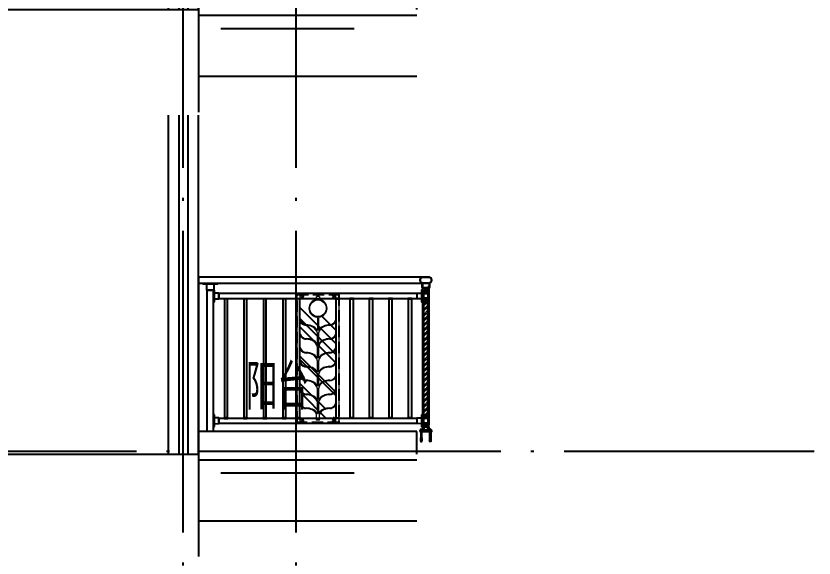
# Model space of a CAD drawing. Extents: x -12446 to 284554, y -295110 to 165007.
# Drawn here: x 258671 to 263970, y -240017 to -236419 of the extents above; entities that cross this region are included whole.
import ezdxf

# ---------------------------------------------------------------- set-up
doc = ezdxf.new("R2010")
doc.units = 0
doc.header["$LTSCALE"] = 1000
for name, pattern in [('AX-14-E$0$CENTER', [2, 1.25, -0.25, 0.25, -0.25]), ('AX-14-E$0$DASH', [0.35, 0.25, -0.1]), ('AX-14-E$0$DOTE', [2.4200000000000004, 2, -0.2, 0.02, -0.2]), ('AX-14-E$0$HIDDEN', [0.375, 0.25, -0.125])]:
    doc.linetypes.add(name, pattern=pattern)
doc.layers.get('0').update_dxf_attribs({"linetype": 'CONTINUOUS'})
doc.layers.get('Defpoints').update_dxf_attribs({"linetype": 'CONTINUOUS'})
for name, color, linetype in [('A-Anno-Note', 241, 'CONTINUOUS'), ('AX-14-E$0$A-Detl-Thin', 131, 'CONTINUOUS'), ('AX-14-E$0$A-elev-HRAL', 61, 'CONTINUOUS'), ('AX-14-E$0$A-elev-XFINE', 8, 'CONTINUOUS'), ('AX-14-E$0$A-TEXT', 7, 'CONTINUOUS'), ('AX-14-E$0$Ax-T-D00$0$Ax-T-D$0$Ax-T-GC$0$Ax-D17-01~02-D01~05$0$A-Detl-Thin', 131, 'CONTINUOUS'), ('AX-14-E$0$HATCH', 8, 'CONTINUOUS'), ('AX-14-E$0$PUB_HATCH', 8, 'CONTINUOUS'), ('AX-14-E$0$埋件', 252, 'CONTINUOUS'), ('AX-14-E$0$栏杆型材', 82, 'CONTINUOUS'), ('AX-14-E$0$阳台栏杆扶手', 82, 'CONTINUOUS')]:
    doc.layers.add(name, color=color, linetype=linetype)
doc.layers.add('AX-14-E$0$A-Grid', color=222, linetype='AX-14-E$0$DOTE', plot=False)
doc.layers.add('AX-14-E$0$花形线', color=241, linetype='CONTINUOUS', lineweight=15)
doc.styles.add('AX-14-E$0$SZUL_HZ', font='xcsg.shx', dxfattribs={"width": 0.8, "bigfont": 'HZTXT.shx'})

# ---------------------------------------------------------------- blocks, each defined once
blk = doc.blocks.new('AX-14-E$0$M8X80膨胀螺丝')
at = {"layer": 'AX-14-E$0$埋件'}
for p, q in [((-2.857142857232247, 8.571428571565775), (2.857142857203144, 8.571428571565775)), ((-2.857142857232247, -5.5), (-2.857142857232247, 0)), ((-2.285714285841095, 3.200000000120781), (-2.285714285841095, 5.94285714301077)), ((2.172830453739152, 3.200000000120781), (2.172830453739152, 5.94285714301077)), ((2.857142857203144, -5.5), (2.857142857203144, 0))]:
    blk.add_line(p, q, dxfattribs=at)
for points in [[(5.714285714158905, 0), (-5.714285714158905, 0), (-5.714285714158905, 1.142857142949651), (5.714285714158905, 1.142857142949651)], [(1.714285714449943, -67.99999999983993), (1.714285714449943, -47.99999999960346), (2.857142857203144, -47.99999999960346), (2.857142857203144, -67.99999999983993), (4.383489247746184, -67.99999999983993), (3.999999999985448, -62.24766128156625), (3.999999999985448, -5.5), (-4.000000000014552, -5.5), (-4.000000000014552, -62.24766128168631), (-4.383489248357364, -67.99999999983993), (-2.857142857232247, -67.99999999983993), (-2.857142857232247, -47.99999999960346), (-1.714285714479047, -47.99999999960346), (-1.714285714479047, -67.99999999983993)]]:
    blk.add_lwpolyline(points, close=True, dxfattribs=at)
blk.add_lwpolyline([(2.629973311079084, 2.74285714301368, 0.1521794471439968), (4.114285714036669, 2.74285714301368, 0.4142135623727619), (4.5714285713766, 3.200000000120781), (4.5714285713766, 5.94285714301077, 0.414213562372762), (4.114285714036669, 6.400000000114233, 0.1521794471439969), (2.629973311079084, 6.400000000114233, 0.414213562372762), (2.172830453739152, 5.94285714301077, 0.414213562372762), (1.715687596399221, 6.400000000114233, 0.1069719621594143), (-1.828571428501164, 6.400000000114233, 0.414213562372762), (-2.285714285841095, 5.94285714301077, 0.4142135623727621), (-2.74285714259895, 6.400000000114233, 0.1636948593301557), (-4.114285714036669, 6.400000000114233, 0.4142135623737611), (-4.571428571405704, 5.94285714301077), (-4.571428571405704, 3.200000000120781, 0.414213562373761), (-4.114285714036669, 2.74285714301368, 0.1636948593301559), (-2.74285714259895, 2.74285714301368, 0.4142135623727621), (-2.285714285841095, 3.200000000120781, 0.414213562372762), (-1.828571428501164, 2.74285714301368, 0.1069719621594145), (1.715687596399221, 2.74285714301368, 0.414213562372762), (2.172830453739152, 3.200000000120781, 0.414213562372762)], format="xyb", close=True, dxfattribs=at)
for points in [[(4.5714285713766, 1.142857142949651), (4.5714285713766, 2.285714285815629), (-4.571428571405704, 2.285714285815629), (-4.571428571405704, 1.142857142949651)], [(-2.857142857232247, 6.857142857352301), (-2.857142857232247, 8.571428571565775), (-2.285714285841095, 9.142857143044239), (2.285714285841095, 9.142857143044239), (2.857142857203144, 8.571428571565775), (2.857142857203144, 6.857142857352301)], [(-2.857142857232247, -67.99999999983993), (-3.4285714286234, -70.85714285695576), (3.428571428594296, -70.85714285695576), (2.857142857203144, -67.99999999983993)]]:
    blk.add_lwpolyline(points, dxfattribs=at)
for points in [[(3.612956346551073, 6.50112722488484, -0.1330770647408789), (3.199999999938882, 6.857142857352301), (-3.199999999938882, 6.857142857352301, -0.1309083453466948), (-3.604957615796593, 6.505002392859751)], [(3.612956346551073, 2.641729918312194, 0.1330770647408789), (3.199999999938882, 2.285714285815629), (-3.199999999938882, 2.285714285815629, 0.1309083453466948), (-3.604957615796593, 2.637854750333645)]]:
    blk.add_lwpolyline(points, format="xyb", dxfattribs=at)
at = {"layer": 'Defpoints', "color": 1}
blk.add_line((-1.455191522836685e-11, -75.85714285695576), (-1.455191522836685e-11, 14.14285714304424), dxfattribs=at)
blk = doc.blocks.new('AX-14-E$0$80X80X5钢片')
at = {"layer": 'AX-14-E$0$埋件'}
h = blk.add_hatch(dxfattribs=at)
h.set_pattern_fill('ANSI32', color=256)
h.set_pattern_definition([(45, (-121396.7864140407, -21230.20844931505), (-3.367596045400933, 3.367596045400933), []), (45, (-121394.5413490407, -21230.20844931505), (-3.367596045400933, 3.367596045400933), [])])
h.paths.add_polyline_path([(-40, 0), (40, 0), (40, 5), (-40, 5)])
blk.add_lwpolyline([(-40, 0), (40, 0), (40, 5), (-40, 5)], close=True, dxfattribs=at)
blk = doc.blocks.new('AX-14-E$0$32固定座平面')
at = {"layer": 'AX-14-E$0$A-elev-HRAL'}
for p, q in [((-19.29415180069918, 21.83679196082812), (-19.29415180069918, -21.81489863530442)), ((19.29415180136857, 21.83679196082812), (-19.29415180069918, 21.83679196082812)), ((19.29415180136857, 19.29415180119395), (-19.29415180080105, 19.29415180119395)), ((-3.489898258310859, 28.11860882608744), (-3.489898258310859, 32.5059094941389)), ((3.48989825884928, 28.11860882608744), (3.48989825884928, 32.5059094941389)), ((19.29415180136857, 21.83679196082812), (19.29415180136857, -21.81489863530442)), ((19.29415180136857, -19.27225847567024), (-19.29415180080105, -19.27225847567024)), ((19.29415180136857, -21.81489863530442), (-19.29415180069918, -21.81489863530442)), ((-3.489898258310859, -28.09671550056373), (-3.489898258310859, -32.4840161686152)), ((3.48989825884928, -28.09671550056373), (3.48989825884928, -32.4840161686152))]:
    blk.add_line(p, q, dxfattribs=at)
blk.add_lwpolyline([(-16.25, -16.25), (16.25, -16.25), (16.25, 16.25), (-16.25, 16.25)], close=True, dxfattribs=at)
for centre in [(2.764863893389702e-10, 30.31225916022959), (2.764863893389702e-10, -30.29036583470588)]:
    blk.add_circle(centre, 8.475467199401947, dxfattribs=at)
for centre, radius, start, end in [((2.764863893389702e-10, 21.78687169133627), 19.29421638099336, 0.1482425644607834, 179.8517574355392), ((2.764863893389702e-10, 32.5059094941389), 3.489898258575459, 0, 180), ((2.764863893389702e-10, 28.11860882608744), 3.489898258575459, 180, 0), ((2.764863893389702e-10, -21.76497836581257), 19.29421638099336, 180.1482425511206, 359.8517574488794), ((2.764863893389702e-10, -28.09671550056373), 3.489898258575459, 0, 180), ((2.764863893389702e-10, -32.4840161686152), 3.489898258575459, 180, 0)]:
    blk.add_arc(centre, radius, start, end, dxfattribs=at)
blk = doc.blocks.new('AX-14-E$0$40固定侧立面图')
at = {"layer": 'AX-14-E$0$A-elev-HRAL', "linetype": 'Continuous'}
for p, q in [((-24.71853521725279, -5.820766091346741e-11), (24.71853521726734, 5.820766091346741e-11)), ((-24.40028019393503, -30.39000519200636), (-24.71853521725279, 5.820766091346741e-11)), ((24.71853521726734, 5.820766091346741e-11), (24.40028019320744, -30.39000519200636)), ((-23.34551305502828, -31.43378426796698), (23.34551305454806, -31.43378426796698)), ((23.34551305454806, -30.3881642602355), (23.34551305454806, -31.43378426796698))]:
    blk.add_line(p, q, dxfattribs=at)
at = {"layer": 'AX-14-E$0$A-elev-HRAL', "linetype": 'AX-14-E$0$HIDDEN'}
for p, q in [((-24.70527941083128, -1.265789970289916), (24.70527941084583, -1.265789970289916)), ((21.46568824985297, -3.375439921292127), (-21.46568825058057, -3.375439921292127)), ((-21.46568825058057, -3.375439921292127), (-21.46568825058057, -31.43378426796698)), ((-7.985025064481306, -1.054824975377414), (-7.985025064481306, -1.265789970420883)), ((-7.985025064481306, -1.054824975377414), (-0.7519394782138988, -1.054824975377414)), ((-7.851079012150876, -1.054824975377414), (-7.851079012150876, -1.265789970420883)), ((-7.717132991514518, -1.054824975377414), (-7.717132991514518, -1.265789970420883)), ((-7.58318697111099, -1.054824975377414), (-7.58318697111099, -1.265789970420883)), ((-7.449240950474632, -1.054824975377414), (-7.449240950474632, -1.265789970420883)), ((-7.315294866959448, -1.054824975377414), (-7.315294866959448, -1.265789970420883)), ((-7.181348846308538, -1.054824975377414), (-7.181348846308538, -1.265789970420883)), ((-6.645564763734001, -1.054824975377414), (-6.645564763734001, -1.265789970420883)), ((-6.243726576067274, -1.054824975377414), (-6.243726576067274, -1.265789970420883)), ((-6.109780555183534, -1.054824975377414), (-6.109780555183534, -1.265789970420883)), ((-5.975834534532623, -1.054824975377414), (-5.975834534532623, -1.265789970420883)), ((-5.707942493492737, -1.054824975377414), (-5.707942493492737, -1.265789970420883)), ((-5.573996472856379, -1.054824975377414), (-5.573996472856379, -1.265789970420883)), ((-5.306104431321728, -1.054824975377414), (-5.306104431321728, -1.265789970420883)), ((-5.172158410670818, -1.054824975377414), (-5.172158410670818, -1.265789970420883)), ((-5.038212390281842, -1.054824975377414), (-5.038212390281842, -1.265789970420883)), ((-4.904266369630932, -1.054824975377414), (-4.904266369630932, -1.265789970420883)), ((-4.770320348994574, -1.054824975377414), (-4.770320348994574, -1.265789970420883)), ((-4.502428307707305, -1.054824975377414), (-4.502428307707305, -1.265789970420883)), ((-4.368482286823564, -1.054824975377414), (-4.368482286823564, -1.265789970420883)), ((-4.234536266172654, -1.054824975377414), (-4.234536266172654, -1.265789970420883)), ((-3.698751932111918, -1.054824975377414), (-3.698751932111918, -1.265789970420883)), ((-3.430859891072032, -1.054824975377414), (-3.430859891072032, -1.265789970420883)), ((-3.162967849784764, -1.054824975377414), (-3.162967849784764, -1.265789970420883)), ((-3.029021829148405, -1.054824975377414), (-3.029021829148405, -1.265789970420883)), ((-2.761129787613754, -1.054824975377414), (-2.761129787613754, -1.265789970420883)), ((-2.627183766977396, -1.054824975377414), (-2.627183766977396, -1.265789970420883)), ((-2.493237746573868, -1.054824975377414), (-2.493237746573868, -1.265789970420883)), ((-2.35929172593751, -1.054824975377414), (-2.35929172593751, -1.265789970420883)), ((-2.2253457052866, -1.054824975377414), (-2.2253457052866, -1.265789970420883)), ((-1.957453663751949, -1.054824975377414), (-1.957453663751949, -1.265789970420883)), ((-1.82350764311559, -1.054824975377414), (-1.82350764311559, -1.265789970420883)), ((-1.689561622712063, -1.054824975377414), (-1.689561622712063, -1.265789970420883)), ((-1.555615602075704, -1.054824975377414), (-1.555615602075704, -1.265789970420883)), ((-1.421669581424794, -1.054824975377414), (-1.421669581424794, -1.265789970420883)), ((-1.287723560788436, -1.054824975377414), (-1.287723560788436, -1.265789970420883)), ((-0.7519394782138988, -1.054824975377414), (-0.7519394782138988, -1.265789970420883)), ((0.453575210791314, -1.054824975377414), (0.453575210791314, -1.265789970420883)), ((0.453575210791314, -1.054824975377414), (7.686660325271077, -1.054824975377414)), ((0.5875207282078918, -1.054824975377414), (0.5875207282078918, -1.265789970420883)), ((1.25725133465312, -1.054824975377414), (1.25725133465312, -1.265789970420883)), ((1.525143375693006, -1.054824975377414), (1.525143375693006, -1.265789970420883)), ((1.659088893604348, -1.054824975377414), (1.659088893604348, -1.265789970420883)), ((1.793035416980274, -1.054824975377414), (1.793035416980274, -1.265789970420883)), ((1.926980934644234, -1.054824975377414), (1.926980934644234, -1.265789970420883)), ((2.060927458514925, -1.054824975377414), (2.060927458514925, -1.265789970420883)), ((2.328819499554811, -1.054824975377414), (2.328819499554811, -1.265789970420883)), ((3.132495623649447, -1.054824975377414), (3.132495623649447, -1.265789970420883)), ((3.400387664689333, -1.054824975377414), (3.400387664689333, -1.265789970420883)), ((3.534333182353294, -1.054824975377414), (3.534333182353294, -1.265789970420883)), ((4.070117264927831, -1.054824975377414), (4.070117264927831, -1.265789970420883)), ((4.204063788551139, -1.054824975377414), (4.204063788551139, -1.265789970420883)), ((4.605901347502368, -1.054824975377414), (4.605901347502368, -1.265789970420883)), ((4.739847871373058, -1.054824975377414), (4.739847871373058, -1.265789970420883)), ((5.275631953700213, -1.054824975377414), (5.275631953700213, -1.265789970420883)), ((5.677469512651442, -1.054824975377414), (5.677469512651442, -1.265789970420883)), ((5.81141603650758, -1.054824975377414), (5.81141603650758, -1.265789970420883)), ((5.945361554171541, -1.054824975377414), (5.945361554171541, -1.265789970420883)), ((6.079308077547466, -1.054824975377414), (6.079308077547466, -1.265789970420883)), ((6.213253595211427, -1.054824975377414), (6.213253595211427, -1.265789970420883)), ((6.347200118834735, -1.054824975377414), (6.347200118834735, -1.265789970420883)), ((6.481145636498695, -1.054824975377414), (6.481145636498695, -1.265789970420883)), ((6.749037678033346, -1.054824975377414), (6.749037678033346, -1.265789970420883)), ((6.882984201409272, -1.054824975377414), (6.882984201409272, -1.265789970420883)), ((7.016929939127294, -1.054824975377414), (7.016929939127294, -1.265789970420883)), ((7.686660325271077, -1.054824975377414), (7.686660325271077, -1.265789970420883)), ((21.46568824985297, -3.375439921292127), (21.46568824985297, -31.43378426796698))]:
    blk.add_line(p, q, dxfattribs=at)
at = {"layer": 'AX-14-E$0$A-elev-HRAL', "linetype": 'AX-14-E$0$CENTER'}
for p, q in [((-23.34551306435606, -30.3881642602355), (-23.65049299316888, -1.265789970289916)), ((-23.34551306435606, -30.3881642602355), (23.34551305355853, -30.3881642602355)), ((-23.34551305502828, -30.3881642602355), (-23.34551305502828, -31.43378426796698)), ((23.65049299391103, -1.265789970420883), (23.34551305355853, -30.3881642602355))]:
    blk.add_line(p, q, dxfattribs=at)
at = {"layer": 'AX-14-E$0$A-elev-HRAL', "linetype": 'Continuous'}
for centre, start, end in [((-23.34551305502828, -30.37895929253136), 180.6000000025381, 270), ((23.34551305454806, -30.37895929253136), 270, 359.3999999974618)]:
    blk.add_arc(centre, 1.054824975435622, start, end, dxfattribs=at)
at = {"layer": 'AX-14-E$0$A-elev-HRAL', "linetype": 'AX-14-E$0$CENTER'}
for points, knots in [([(-24.40028019393503, -30.39000519200636), (-24.40027783204278, -30.39045630699547), (-24.39765494174208, -30.39037734888552), (-24.39467006175255, -30.39108200937335), (-24.38784677976219, -30.39123329710856), (-24.3746893707139, -30.39186323725153), (-24.35151727321499, -30.39227064445731), (-24.31685390326311, -30.39276853471529), (-24.27269624642213, -30.39308191982855), (-24.21966339091887, -30.39329174823069), (-24.15819007997925, -30.39335912650859), (-24.06119486695388, -30.39326719075325), (-23.92398203315679, -30.39278174052015), (-23.74392379529309, -30.39171696863195), (-23.54859674526961, -30.39017647072615), (-23.4140422790224, -30.38888186804252), (-23.3455130609218, -30.3881642602355)], [0, 0, 0, 0, 0.001283021840446487, 0.004929721277676093, 0.0109591583281387, 0.01935803485269137, 0.04319468055546975, 0.07627092992345394, 0.1182396832488781, 0.1686748280252132, 0.2271402235904815, 0.2930612711216097, 0.4445416595348021, 0.6173823858841516, 0.8051699564555627, 1.000082790884202, 1.000082790884202, 1.000082790884202, 1.000082790884202]), ([(23.34551305454806, -30.38816426010453), (23.41404226896702, -30.38888189529825), (23.54859674381441, -30.39017649210291), (23.74392380291829, -30.39171695573896), (23.92398199043237, -30.39278174052015), (24.06119476308231, -30.39326719222299), (24.15819003112847, -30.39335912381648), (24.21966356727353, -30.39329175215971), (24.27269675800926, -30.39308191517193), (24.3168540403276, -30.39276857831283), (24.35151718137786, -30.39227057789685), (24.37468697494478, -30.39186337478168), (24.38784537251922, -30.39123310089053), (24.39466588001233, -30.39108233527804), (24.39765635835647, -30.39037655363791), (24.40027546328201, -30.39045684202574), (24.40028019320744, -30.39000519200636)], [0, 0, 0, 0, 0.1949128246801707, 0.3827004279893848, 0.555541159660017, 0.7070213591763206, 0.7729424348084982, 0.8314081160702711, 0.8818436652237817, 0.9238124512467825, 0.9568878517161709, 0.980722944082029, 0.9891213007345617, 0.9951507076628757, 0.9987981021275546, 1.000082698421748, 1.000082698421748, 1.000082698421748, 1.000082698421748])]:
    blk.add_open_spline(points, degree=3, knots=knots, dxfattribs=at)
blk = doc.blocks.new('AX-14-E$0$32固定座立面')
at = {"layer": 'AX-14-E$0$栏杆型材', "color": 6, "linetype": 'Continuous'}
blk.add_line((-7.000000000029103, -22.48393362967181), (-7.000000000029103, 22.48393362967181), dxfattribs=at)
blk.add_lwpolyline([(-7.000000000029103, -22.48393363013747, 0.4116598905253932), (-9.973820392653579, -19.48404786120226), (-36.00872653194528, -19.25684467663814, -0.411659890479309), (-36.99999999529972, -18.25688275466382), (-36.99999999529972, 18.25688275466382, -0.411659890479309), (-36.00872653194528, 19.25684467663814), (-9.973820392653579, 19.48404786120226, 0.4116598904800121), (-7.000000000029103, 22.48393362967181), (-7.000000000014551, 39.03737757549971, -0.4116598903650479), (-5.017453071239287, 41.03730142168934), (0, 41.08108807232929), (0, -41.08108807232929), (-5.017453071239287, -41.03730142167478, -0.41165989040972), (-7.000000000014551, -39.03737757517956)], format="xyb", close=True, dxfattribs=at)
blk = doc.blocks.new('AX-14-E$0$40固定座立图')
at = {"layer": 'AX-14-E$0$A-elev-HRAL', "color": 6, "linetype": 'Continuous'}
blk.add_line((-26.48393362914794, -7), (26.48393362914794, -6.999999999985447), dxfattribs=at)
blk.add_lwpolyline([(48.03730141787673, -5.017453072752687), (48.08108807106328, 0), (-48.08108807106328, 0), (-48.03730141787673, -5.017453072723583, 0.4116598905572963), (-46.03737757392809, -6.999999999985447), (-26.48393362913339, -7, -0.4116598905270585), (-23.48404786067839, -9.97382039311924), (-23.16957599873422, -46.00872653110127, 0.4116598905130126), (-22.16961407421331, -46.99999999710416), (22.16961407421331, -46.99999999710416, 0.4116598905256279), (23.16957599871967, -46.00872653104306), (23.48404786066385, -9.973820392930064, -0.4116598905116063), (26.48393362913339, -6.999999999985447), (46.03737757392809, -7.000000000014551, 0.4116598905572963)], format="xyb", close=True, dxfattribs=at)
blk = doc.blocks.new('AX-14-E$0$螺帽01')
at = {"layer": 'AX-14-E$0$A-elev-XFINE', "linetype": 'Continuous'}
blk.add_lwpolyline([(-12.5, -3), (12.5, -3, 0.4142135623274548), (13, -2.500000000058208), (13, -0.5, 0.4142135624073697), (12.5, 0), (-12.5, 0, 0.4142135623954785), (-13, -0.5000000000582077), (-13, -2.500000000058208, 0.4142135623389978)], format="xyb", close=True, dxfattribs=at)
blk = doc.blocks.new('AX-14-E$0$麦穗铁花七')
at = {"layer": 'AX-14-E$0$花形线'}
for p, q in [((0, 0), (18.99999999837019, 0)), ((0, -856), (0, 0)), ((18.99999999837019, 0), (18.99999999837019, -170.711155415338)), ((257.9999999984866, 0), (276.9999999994179, 0)), ((257.9999999984866, -170.7111341095442), (257.9999999984866, 0)), ((276.9999999994179, 0), (276.9999999994179, -856)), ((147.9999999989523, -18), (128.9999999979045, -18)), ((128.9999999979045, -36), (128.9999999979045, -18)), ((147.9999999989523, -18), (147.9999999989523, -36)), ((18.99999999837019, -201.1872820074786), (18.99999999837019, -262.711171469884)), ((135.9999999983702, -159.8090010967571), (135.9999999983702, -239.4770345227444)), ((140.9999999983702, -159.8090049135499), (140.9999999983702, -239.4770383395371)), ((257.9999999984866, -262.7111501253676), (257.9999999984866, -201.1871012544143)), ((18.99999999837019, -293.1872854810208), (18.99999999837019, -354.7111647126731)), ((135.9999999984866, -331.4770447865594), (135.9999999983702, -265.8547116986592)), ((140.9999999983702, -265.8547229217947), (140.9999999983702, -331.4770411909558)), ((257.9999999984866, -354.711130782729), (257.9999999984866, -293.1870986134745)), ((135.9999999984866, -423.4770315401256), (135.9999999984866, -357.8547183014452)), ((140.9999999983702, -357.8547259452753), (140.9999999983702, -423.4770334486384)), ((18.99999999837019, -373.907845482463), (18.99999999837019, -446.7111638879869)), ((257.9999999984866, -446.7111310036853), (257.9999999984866, -373.9078454829287)), ((18.99999999837019, -465.9078454826958), (18.99999999837019, -538.711162801832)), ((135.9999999984866, -515.4770334486384), (135.9999999984866, -449.8547259455081)), ((140.9999999983702, -449.8547335893381), (140.9999999983702, -515.4770320816897)), ((257.9999999984866, -538.7111310788896), (257.9999999984866, -465.9078435169067)), ((18.99999999837019, -557.907845482463), (18.99999999837019, -630.711160156643)), ((135.9999999984866, -607.477033449104), (135.9999999984866, -541.8547183012124)), ((140.9999999983702, -541.8547335893381), (140.9999999983702, -607.4770353569183)), ((257.9999999984866, -630.7111320963595), (257.9999999984866, -557.9078474491835)), ((135.9999999984866, -699.4770315401256), (135.9999999984866, -633.8547259452753)), ((140.9999999983702, -633.8547259452753), (140.9999999983702, -699.4770353569183)), ((18.99999999837019, -649.9078474489506), (18.99999999837019, -722.7111475807615)), ((257.9999999984866, -722.7111363504082), (257.9999999984866, -649.9078454829287)), ((135.9999999984866, -791.4770306563005), (135.9999999984866, -725.8547451915219)), ((135.9999999984866, -791.4770326707512), (135.9999999984866, -725.8547451915219)), ((140.9999999983702, -725.854741233401), (140.9999999983702, -791.4770364877768)), ((19.00000032118987, -753.1872924522031), (18.99999999837019, -856)), ((257.9999999984866, -856.0000000002328), (257.9999999777647, -753.1872924517374)), ((129.0000000004657, -837), (128.9999995982507, -801.9999945529271)), ((147.9999999989523, -837), (129.0000000004657, -837)), ((147.9999999989523, -837), (147.9999983628513, -802.0000003913883)), ((18.99999999837019, -856), (0, -856)), ((276.9999999994179, -856), (257.9999999984866, -856))]:
    blk.add_line(p, q, dxfattribs=at)
blk.add_circle((138.499999997206, -95.24314306257293), 54.99999999978, dxfattribs=at)
for centre, radius, start, end in [((138.499999997206, -95.24314306257293), 59.99999999976, 99.11017015245682, 263.3741904625733), ((138.499999997206, -95.24314306257293), 59.99999999976009, 276.6258060255059, 80.88982984754318), ((130.9999995819526, -159.809001283953), 5.00000041654, 1.814268998284636e-06, 83.37418591651168), ((146.0000044916524, -159.8090049135499), 5.00000449324, 96.62589790626696, 180), ((28.99992061895318, -170.711155415338), 9.99992062057148, 179.9999551502032, 202.5284883252805), ((25.49999844981357, -201.1872820074786), 6.499998451425752, 48.98171101870844, 180.0000087778603), ((64.99784497800283, -155.7794758775854), 48.97177728634066, 202.52832141155, 264.7737600098847), ((64.99784497800283, -155.7794758775854), 53.68263728631816, 228.9817191078223, 264.9128929945838), ((55.93757898756303, -326.4905961589538), 117.3187729925896, 67.96278900687564, 87.89940200339474), ((55.94803452724591, -326.4064713339903), 121.9451817465887, 67.87781100030634, 87.84333800098148), ((221.0519663286395, -326.4064713339903), 121.9451817465887, 92.15666199901852, 112.1221889996937), ((221.062421868206, -326.4905961589538), 117.3187729925896, 92.10059800328618, 112.0372110004021), ((212.0021558778826, -155.7794758775854), 48.97177728632563, 275.2262399968336, 337.4716623274784), ((212.0021558778826, -155.7794758775854), 53.68263728632237, 275.0871070054162, 311.0182802819995), ((251.5000015494879, -201.1872820074786), 6.499998451425752, 359.9999912221397, 131.0182889898809), ((247.9999247504165, -170.7111266891588), 10.00007524804463, 337.4717882479646, 359.9999574847405), ((28.99992061895318, -262.7111537519377), 9.99992062057148, 179.9999551502032, 202.5284883252805), ((74.66155586054083, -274.6333636271884), 62.26028161721909, 11.9892397155874, 66.0286990006087), ((74.66155586054083, -274.6333636271884), 66.97114161719942, 30.64552738469729, 66.02869900788912), ((133.9999996210681, -239.4770338968956), 2.000000377318267, 210.6455399846023, 359.9999917557482), ((116.00015786523, -265.8547116986592), 19.99984213317512, 359.9999763211216, 11.98931049959208), ((142.9999995556427, -239.4770383395371), 1.999999557308492, 179.9999903150052, 329.3544905043871), ((160.9999104849994, -265.8547229217947), 19.99991048663023, 168.0107305257201, 180.0000134335947), ((202.3384449953446, -274.6333636271884), 62.26028161718629, 113.9713010066717, 168.0107706737014), ((202.3384449953446, -274.6333636271884), 66.97114161718169, 113.9713010066717, 149.3544757168593), ((247.9999247504165, -262.7111250257585), 10.00007524804463, 337.4717882479646, 359.9999574847405), ((25.49999844981357, -293.1872803440783), 6.499998451425752, 48.98171101870844, 180.0000087778603), ((64.99784497800283, -247.779474214185), 48.97177728634066, 202.52832141155, 264.7737600098847), ((64.99784497800283, -247.779474214185), 53.68263728631816, 228.9817191078223, 264.9128929945838), ((55.93757898767944, -418.4905944955535), 117.3187729925896, 67.96278900687564, 87.89940200339474), ((55.94803452724591, -418.40646967059), 121.9451817465887, 67.87781100030634, 87.84333800098148), ((74.66155586054083, -366.633361963788), 62.26028161721909, 11.9892397155874, 66.0286990006087), ((74.66155586054083, -366.633361963788), 66.97114161719942, 30.64552738469729, 66.02869900788912), ((202.3384449953446, -366.633361963788), 62.26028161718629, 113.9713010066717, 168.0107706737014), ((202.3384449953446, -366.633361963788), 66.97114161718169, 113.9713010066717, 149.3544757168593), ((221.0519663286395, -418.40646967059), 121.9451817465887, 92.15666199901852, 112.1221889996937), ((221.0624218683224, -418.4905944955535), 117.3187729925896, 92.10059800328618, 112.0372110004021), ((212.0021558778826, -247.779474214185), 48.97177728632563, 275.2262399968336, 337.4716623274784), ((212.0021558778826, -247.779474214185), 53.68263728632237, 275.0871070054162, 311.0182802819995), ((251.5000015496043, -293.1872803440783), 6.499998451425752, 359.9999912221397, 131.0182889898809), ((28.99992061895318, -354.7111537519377), 9.99992062057148, 179.9999551502032, 202.5284883252805), ((64.99784497800283, -339.779474214185), 48.97177728634066, 202.52832141155, 264.7737600098847), ((133.9999996210681, -331.4770322334953), 2.000000377318267, 210.6455399846023, 359.9999917557482), ((116.00015786523, -357.8547100352589), 19.99984213317512, 359.9999763211216, 11.98931049959208), ((142.9999995557591, -331.4770366761368), 1.999999557308492, 179.9999903150052, 329.3544905043871), ((160.9999104849994, -357.8547212583944), 19.99991048663023, 168.0107305257201, 180.0000134335947), ((212.0021558778826, -339.779474214185), 48.97177728632563, 275.2262399968336, 337.4716623274784), ((247.9999247504165, -354.7111250257585), 10.00007524804463, 337.4717882479646, 359.9999574847405), ((20.99999995273538, -373.9078454498667), 1.999999954337312, 37.80011585551426, 180.0000009338149), ((64.99784497800283, -339.779474214185), 53.68263728631146, 217.8001173893317, 264.9128929945838), ((55.93757898767944, -510.4905944955535), 117.3187729925896, 67.96278900687564, 87.89940200339474), ((55.94803452724591, -510.40646967059), 121.9451817465887, 67.87781100030634, 87.84333800098148), ((74.66155586054083, -458.633361963788), 62.2602816172185, 11.98922958450277, 66.02869900788912), ((74.66155586054083, -458.633361963788), 66.97114161719377, 30.64552808971666, 66.0286990006087), ((133.9999992811354, -423.4770309927408), 2.000000717247605, 210.6455520372097, 359.9999843252495), ((143.0000005568145, -423.4770330225583), 2.000000558398869, 180.0000121929549, 329.3544549905359), ((202.3384449953446, -458.633361963788), 62.26028161718337, 113.9713010066717, 168.0107808078137), ((202.3384449953446, -458.633361963788), 66.97114161718247, 113.9713010066717, 149.3544736496994), ((221.0519663286395, -510.40646967059), 121.9451817465887, 92.15666199901852, 112.1221889996937), ((221.0624218683224, -510.4905944955535), 117.3187729925896, 92.10059800328618, 112.0372110004021), ((212.0021558778826, -339.779474214185), 53.68263728631881, 275.0871070054162, 322.1998820658076), ((256.0000005458714, -373.9078450917732), 1.999999452546983, 359.9999887942209, 142.1999005235995), ((28.99992061895318, -446.7111537519377), 9.99992062057148, 179.9999551502032, 202.5284883252805), ((20.99999995273538, -465.9078454498667), 1.999999954382771, 37.80011585551426, 180.0000009338149), ((64.99784497800283, -431.779474214185), 48.97177728634066, 202.52832141155, 264.7737600098847), ((64.99784497800283, -431.779474214185), 53.68263728631879, 217.8001173893317, 264.9128929945838), ((116.0000126780942, -449.8547252812423), 19.99998732036015, 359.9999980923495, 11.9892352526368), ((161.0000556670129, -449.8547365039121), 20.00005566859294, 168.0108057648156, 179.9999916490265), ((212.0021558778826, -431.779474214185), 48.97177728632563, 275.2262399968336, 337.4716623274784), ((212.0021558778826, -431.779474214185), 53.68263728631785, 275.0871070054162, 322.1998836556749), ((256.0000014370307, -465.9078424889594), 1.999998561419298, 359.9999705448092, 142.1999321915944), ((247.9999247504165, -446.7111250257585), 10.00007524804463, 337.4717882479646, 359.9999574847405), ((55.93757898767944, -602.4905944955535), 117.3187729925896, 67.96278900687564, 87.89940200339474), ((55.94803452724591, -602.40646967059), 121.9451817465887, 67.87781100030634, 87.84333800098148), ((74.66155586054083, -550.633361963788), 62.26028161721916, 11.9892397155874, 66.0286990006087), ((74.66155586054083, -550.633361963788), 66.97114161718834, 30.64552672786852, 66.0286990006087), ((133.9999999423744, -515.4770334060304), 2.000000056026527, 210.6455285991977, 359.9999987860406), ((143.000000814558, -515.4770320816897), 2.000000816175488, 180.0000178358651, 329.3544458443715), ((202.3384449953446, -550.633361963788), 62.26028161718175, 113.9713010066717, 168.0107808078137), ((202.3384449953446, -550.633361963788), 66.97114161718883, 113.9713010066717, 149.3544731255674), ((202.3384449953446, -550.633361963788), 66.97114161718528, 113.9713010066717, 149.3544723301044), ((221.0519663286395, -602.40646967059), 121.9451817465887, 92.15666199901852, 112.1221889996937), ((221.0624218683224, -602.4905944955535), 117.3187729925896, 92.10059800328618, 112.0372110004021), ((28.99992061895318, -538.7111537519377), 9.99992062057148, 179.9999551502032, 202.5284883252805), ((20.99999995273538, -557.9078454498667), 1.999999954343679, 37.80011585551426, 180.0000009338149), ((64.99784497800283, -523.779474214185), 48.97177728634066, 202.52832141155, 264.7737600098847), ((64.99784497800283, -523.779474214185), 53.6826372863135, 217.7394217313141, 264.9128929945838), ((55.93757898767944, -694.4905944955535), 117.3187729925896, 67.96278900687564, 87.89940200339474), ((55.94803452724591, -694.40646967059), 121.9451817465887, 67.87781100030634, 87.84333800098148), ((74.66155586054083, -642.633361963788), 66.97114161718936, 30.64552672786852, 66.0286990006087), ((116.0001578651136, -541.8547100352589), 19.99984213332742, 359.9999763211216, 11.98931049959208), ((161.0000556738814, -541.8547365046106), 20.00005567548281, 168.0108057648156, 179.9999916490265), ((202.3384449953446, -642.633361963788), 66.97114161717674, 113.9713010066717, 149.3544750126236), ((221.0519663286395, -694.40646967059), 121.9451817465887, 92.15666199901852, 112.1221889996937), ((221.0624218683224, -694.4905944955535), 117.3187729925896, 92.10059800328618, 112.0372110004021), ((212.0021558778826, -523.779474214185), 48.97177728632563, 275.2262399968336, 337.4716623274784), ((212.0021558778826, -523.779474214185), 53.68263728631717, 275.0871070054162, 322.1998804661045), ((255.9999996545957, -557.9078476950526), 2.000000343841308, 7.043632581575615e-06, 142.1998688660991), ((247.9999247504165, -538.7111250257585), 10.00007524804463, 337.4717882479646, 359.9999574847405), ((28.99992061895318, -630.7111537519377), 9.99992062057148, 179.9999551502032, 202.5284883252805), ((64.99784497800283, -615.779474214185), 48.97177728634066, 202.52832141155, 264.7737600098847), ((64.99784497800283, -615.779474214185), 48.97177728633999, 202.52832141155, 264.7737600098847), ((74.66155586054083, -642.633361963788), 62.26028161721518, 11.98922958450277, 66.02869900788912), ((133.9999999423744, -607.4770334060304), 2.000000056028064, 210.6455285991977, 359.9999987860406), ((116.0000126805389, -633.8547252810095), 19.99998731784082, 359.9999980923495, 11.9892352526368), ((142.9999998958083, -607.4770354351494), 1.999999897337604, 179.9999977588442, 329.3544784270468), ((160.9999104847666, -633.8547212583944), 19.99991048630236, 168.0107305257201, 180.0000134335947), ((202.3384449953446, -642.633361963788), 62.26028161718352, 113.9713010066717, 168.0107706737014), ((212.0021558778826, -615.779474214185), 48.97177728632563, 275.2262399968336, 339.9297405111478), ((212.0021558778826, -615.779474214185), 48.97177728632563, 275.2262399968336, 337.4716623274784), ((247.9999247504165, -630.7111250257585), 10.00007524804463, 337.4717882479646, 359.9999574847405), ((21.0000008441275, -649.907848053379), 2.000000845725598, 37.8001475235092, 179.9999826844032), ((64.99784497800283, -615.779474214185), 53.6826372863171, 217.8001200227063, 264.9128930012645), ((64.99784497800283, -615.779474214185), 53.6826372863156, 220.661554955366, 264.9128929945838), ((55.93757898767944, -786.4905944955535), 117.3187729925896, 67.96278900687564, 87.89940200339474), ((55.94803452724591, -786.40646967059), 121.9451817465887, 67.87781100030634, 87.84333800098148), ((74.66155586054083, -734.633361963788), 62.2602816172191, 11.98920405565542, 66.0286990006087), ((74.66155586054083, -734.633361963788), 66.97114161718707, 33.5140883673936, 66.02869900788912), ((74.66155586054083, -734.633361963788), 66.97114161719884, 30.64552878465425, 66.02869900788912), ((202.3384449953446, -734.633361963788), 62.26028161718613, 113.9713010066717, 168.0107909358706), ((202.3384449953446, -734.633361963788), 66.97114161717755, 113.9713010066717, 149.3544751038509), ((202.3384449953446, -734.633361963788), 66.97114161718214, 113.9713010066717, 146.4859096627437), ((221.0519663286395, -786.40646967059), 121.9451817465887, 92.15666199901852, 112.1221889996937), ((221.0624218683224, -786.4905944955535), 117.3187729925896, 92.10059800328618, 112.0372110004021), ((212.0021558778826, -615.779474214185), 53.68263728632092, 275.0871070054162, 322.1998827292423), ((212.0021558778826, -615.779474214185), 53.68263728631741, 275.0871070054162, 319.3384430893524), ((256.0000005458714, -649.9078450917732), 1.999999452543224, 359.9999887942209, 142.1999005235995), ((28.99997187592089, -722.7111446738709), 9.999971877552907, 179.999984111806, 202.52839555206), ((64.99784497800283, -707.7794753448106), 48.97177728634332, 202.5283364180262, 264.7737600031664), ((133.9999992812518, -699.4770309929736), 2.000000717230917, 210.6455520487924, 359.9999843252495), ((115.9996471068589, -725.8547636691947), 20.00035289156211, 5.293396606758375e-05, 11.98904582984367), ((142.9999998958083, -699.4770354351494), 1.999999897376712, 179.9999977588442, 329.3544784270468), ((161.0002008653246, -725.8547517508268), 20.00020086689259, 168.0108810035033, 179.9999698777985), ((212.0021558778826, -707.7794753448106), 48.97177728632563, 275.2262399968336, 337.4716588511947), ((247.9999502144055, -722.711131228134), 10.00004978409319, 337.471742154263, 359.9999718788305), ((25.49999844981357, -753.1872914559208), 6.499998451425752, 48.98171101870844, 180.0000087778603), ((64.99784497800283, -707.7794753448106), 53.68263728630832, 228.9817253492229, 264.9128930012645), ((55.93757898767944, -878.490595626412), 117.3187729925896, 67.96278900687564, 87.89940200339474), ((55.94803452724591, -878.4064708014484), 121.9451817465887, 67.87781100030634, 87.84333800098148), ((74.66155586054083, -826.6333630944137), 62.26028161722146, 35.65450653499575, 66.02869899332832), ((74.66155586054083, -826.6333630944137), 66.97114161719243, 30.64552808971666, 66.0286990006087), ((109.0000233292812, -801.9999908928294), 19.99997667117735, 359.9999895145924, 35.65455139086912), ((133.9999992811354, -791.4770321235992), 2.000000717276533, 210.6455520487924, 359.9999843252495), ((133.9999992811354, -791.4770321235992), 2.000000717276533, 210.6455520487924, 359.9999843252495), ((142.9999998956919, -791.4770365660079), 1.999999897328129, 179.9999977588442, 329.3544784270468), ((202.3384449953446, -826.6333630944137), 66.97114161717832, 113.9713010066717, 149.3544750126236), ((168.0000024933834, -802.0000003913883), 20.00000249452797, 144.3454889800267, 179.9999988794221), ((202.3384449953446, -826.6333630944137), 62.26028161719142, 113.9713010066717, 144.3454841976421), ((221.0519663286395, -878.4064708014484), 121.9451817465887, 92.15666199901852, 112.1221889996937), ((221.0624218683224, -878.490595626412), 117.3187729925896, 92.10059800328618, 112.0372110004021), ((212.0021558778826, -707.7794753448106), 53.68263728631764, 275.0871069987355, 311.0182740408725), ((251.5000015496043, -753.1872914559208), 6.499998451425752, 359.9999912221397, 131.0182889898809)]:
    blk.add_arc(centre, radius, start, end, dxfattribs=at)
blk = doc.blocks.new('AX-14-E$0$aeryhrehewhg')
at = {"layer": 'AX-14-E$0$PUB_HATCH'}
h = blk.add_hatch(dxfattribs=at)
h.set_pattern_fill('AR-RROOF', color=256, scale=180, angle=45, style=0)
h.set_pattern_definition([(45, (123266.3569753671, -206915.9111907344), (193.9735322150937, 517.2627525735832), [3429, -457.2, 1143, -228.6]), (45, (123400.5220018157, -206620.1015541063), (-376.6319417176403, 53.3427213591508), [685.8, -75.43799999999999, 1371.6, -171.45]), (45, (123209.7813618041, -206697.6909669923), (732.2500841119789, 948.8538617521667), [1828.8, -320.04, 914.4, -228.6])])
h.paths.add_polyline_path([(129725.3859483505, -264612.1538857875), (129486.3859483565, -264612.1538857875), (129486.3859483565, -265408.1538857873), (129725.3859483505, -265408.1538857873)])
at = {"layer": 'AX-14-E$0$A-elev-HRAL', "ltscale": 10, "elevation": -0.0001379289604569001}
for points in [[(129007.6359483495, -264612.1538857873, -0.4142135623730951), (129008.1359483495, -264612.6538857873), (129008.1359483495, -264614.6538857873, -0.4142135623730951), (129007.6359483495, -264615.1538857873), (128982.6359483495, -264615.1538857873, -0.4142135623730951), (128982.1359483495, -264614.6538857873), (128982.1359483495, -264612.6538857873, -0.4142135623730951), (128982.6359483495, -264612.1538857873)], [(129136.6359483495, -264612.1538857873, -0.4142135623730951), (129137.1359483495, -264612.6538857873), (129137.1359483495, -264614.6538857873, -0.4142135623730951), (129136.6359483495, -264615.1538857873), (129111.6359483495, -264615.1538857873, -0.4142135623730951), (129111.1359483495, -264614.6538857873), (129111.1359483495, -264612.6538857873, -0.4142135623730951), (129111.6359483495, -264612.1538857873)], [(129265.6359483495, -264612.1538857873, -0.4142135623730951), (129266.1359483495, -264612.6538857873), (129266.1359483495, -264614.6538857873, -0.4142135623730951), (129265.6359483495, -264615.1538857873), (129240.6359483495, -264615.1538857873, -0.4142135623730951), (129240.1359483495, -264614.6538857873), (129240.1359483495, -264612.6538857873, -0.4142135623730951), (129240.6359483495, -264612.1538857873)], [(129394.6359483495, -264612.1538857873, -0.4142135623730951), (129395.1359483495, -264612.6538857873), (129395.1359483495, -264614.6538857873, -0.4142135623730951), (129394.6359483495, -264615.1538857873), (129369.6359483495, -264615.1538857873, -0.4142135623730951), (129369.1359483495, -264614.6538857873), (129369.1359483495, -264612.6538857873, -0.4142135623730951), (129369.6359483495, -264612.1538857873)], [(129817.1359483491, -264612.1538857873, 0.4142135623730951), (129816.6359483491, -264612.6538857873), (129816.6359483491, -264614.6538857873, 0.4142135623730951), (129817.1359483491, -264615.1538857873), (129842.1359483491, -264615.1538857873, 0.4142135623730951), (129842.6359483491, -264614.6538857873), (129842.6359483491, -264612.6538857873, 0.4142135623730951), (129842.1359483491, -264612.1538857873)], [(129946.1359483491, -264612.1538857873, 0.4142135623730951), (129945.6359483491, -264612.6538857873), (129945.6359483491, -264614.6538857873, 0.4142135623730951), (129946.1359483491, -264615.1538857873), (129971.1359483491, -264615.1538857873, 0.4142135623730951), (129971.6359483491, -264614.6538857873), (129971.6359483491, -264612.6538857873, 0.4142135623730951), (129971.1359483491, -264612.1538857873)], [(130075.1359483491, -264612.1538857873, 0.4142135623730951), (130074.6359483491, -264612.6538857873), (130074.6359483491, -264614.6538857873, 0.4142135623730951), (130075.1359483491, -264615.1538857873), (130100.1359483491, -264615.1538857873, 0.4142135623730951), (130100.6359483491, -264614.6538857873), (130100.6359483491, -264612.6538857873, 0.4142135623730951), (130100.1359483491, -264612.1538857873)], [(130204.1359483491, -264612.1538857873, 0.4142135623730951), (130203.6359483491, -264612.6538857873), (130203.6359483491, -264614.6538857873, 0.4142135623730951), (130204.1359483491, -264615.1538857873), (130229.1359483491, -264615.1538857873, 0.4142135623730951), (130229.6359483491, -264614.6538857873), (130229.6359483491, -264612.6538857873, 0.4142135623730951), (130229.1359483491, -264612.1538857873)], [(129007.6359483495, -265408.1538857873, 0.4142135623730951), (129008.1359483495, -265407.6538857873), (129008.1359483495, -265405.6538857873, 0.4142135623730951), (129007.6359483495, -265405.1538857873), (128982.6359483495, -265405.1538857873, 0.4142135623730951), (128982.1359483495, -265405.6538857873), (128982.1359483495, -265407.6538857873, 0.4142135623730951), (128982.6359483495, -265408.1538857873)], [(129136.6359483495, -265408.1538857873, 0.4142135623730951), (129137.1359483495, -265407.6538857873), (129137.1359483495, -265405.6538857873, 0.4142135623730951), (129136.6359483495, -265405.1538857873), (129111.6359483495, -265405.1538857873, 0.4142135623730951), (129111.1359483495, -265405.6538857873), (129111.1359483495, -265407.6538857873, 0.4142135623730951), (129111.6359483495, -265408.1538857873)], [(129265.6359483495, -265408.1538857873, 0.4142135623730951), (129266.1359483495, -265407.6538857873), (129266.1359483495, -265405.6538857873, 0.4142135623730951), (129265.6359483495, -265405.1538857873), (129240.6359483495, -265405.1538857873, 0.4142135623730951), (129240.1359483495, -265405.6538857873), (129240.1359483495, -265407.6538857873, 0.4142135623730951), (129240.6359483495, -265408.1538857873)], [(129394.6359483495, -265408.1538857873, 0.4142135623730951), (129395.1359483495, -265407.6538857873), (129395.1359483495, -265405.6538857873, 0.4142135623730951), (129394.6359483495, -265405.1538857873), (129369.6359483495, -265405.1538857873, 0.4142135623730951), (129369.1359483495, -265405.6538857873), (129369.1359483495, -265407.6538857873, 0.4142135623730951), (129369.6359483495, -265408.1538857873)], [(129817.1359483491, -265408.1538857873, -0.4142135623730951), (129816.6359483491, -265407.6538857873), (129816.6359483491, -265405.6538857873, -0.4142135623730951), (129817.1359483491, -265405.1538857873), (129842.1359483491, -265405.1538857873, -0.4142135623730951), (129842.6359483491, -265405.6538857873), (129842.6359483491, -265407.6538857873, -0.4142135623730951), (129842.1359483491, -265408.1538857873)], [(129946.1359483491, -265408.1538857873, -0.4142135623730951), (129945.6359483491, -265407.6538857873), (129945.6359483491, -265405.6538857873, -0.4142135623730951), (129946.1359483491, -265405.1538857873), (129971.1359483491, -265405.1538857873, -0.4142135623730951), (129971.6359483491, -265405.6538857873), (129971.6359483491, -265407.6538857873, -0.4142135623730951), (129971.1359483491, -265408.1538857873)], [(130075.1359483491, -265408.1538857873, -0.4142135623730951), (130074.6359483491, -265407.6538857873), (130074.6359483491, -265405.6538857873, -0.4142135623730951), (130075.1359483491, -265405.1538857873), (130100.1359483491, -265405.1538857873, -0.4142135623730951), (130100.6359483491, -265405.6538857873), (130100.6359483491, -265407.6538857873, -0.4142135623730951), (130100.1359483491, -265408.1538857873)], [(130204.1359483491, -265408.1538857873, -0.4142135623730951), (130203.6359483491, -265407.6538857873), (130203.6359483491, -265405.6538857873, -0.4142135623730951), (130204.1359483491, -265405.1538857873), (130229.1359483491, -265405.1538857873, -0.4142135623730951), (130229.6359483491, -265405.6538857873), (130229.6359483491, -265407.6538857873, -0.4142135623730951), (130229.1359483491, -265408.1538857873)]]:
    blk.add_lwpolyline(points, format="xyb", close=True, dxfattribs=at)
for points in [[(128985.6359483495, -265405.1538857873), (129004.6359483495, -265405.1538857873), (129004.6359483495, -264615.1538857873), (128985.6359483495, -264615.1538857873)], [(129114.6359483495, -265405.1538857873), (129133.6359483495, -265405.1538857873), (129133.6359483495, -264615.1538857873), (129114.6359483495, -264615.1538857873)], [(129243.6359483495, -265405.1538857873), (129262.6359483495, -265405.1538857873), (129262.6359483495, -264615.1538857873), (129243.6359483495, -264615.1538857873)], [(129372.6359483495, -265405.1538857873), (129391.6359483495, -265405.1538857873), (129391.6359483495, -264615.1538857873), (129372.6359483495, -264615.1538857873)], [(129839.1359483491, -265405.1538857873), (129820.1359483491, -265405.1538857873), (129820.1359483491, -264615.1538857873), (129839.1359483491, -264615.1538857873)], [(129968.1359483491, -265405.1538857873), (129949.1359483491, -265405.1538857873), (129949.1359483491, -264615.1538857873), (129968.1359483491, -264615.1538857873)], [(130097.1359483491, -265405.1538857873), (130078.1359483491, -265405.1538857873), (130078.1359483491, -264615.1538857873), (130097.1359483491, -264615.1538857873)], [(130226.1359483491, -265405.1538857873), (130207.1359483491, -265405.1538857873), (130207.1359483491, -264615.1538857873), (130226.1359483491, -264615.1538857873)]]:
    blk.add_lwpolyline(points, close=True, dxfattribs=at)
at = {"layer": 'AX-14-E$0$栏杆型材'}
for points, elevation in [([(130340.8859483491, -264557.1538857845), (130300.8859483491, -264557.1538857845), (130300.8859483491, -265495.1538857876), (130340.8859483491, -265495.1538857876)], -5.711226091131209e-07), ([(128946.8859483444, -264580.1538857873), (130263.8859483537, -264580.1538857873), (130263.8859483537, -264612.1538857873), (128946.8859483444, -264612.1538857873)], -0.0001379260259926261), ([(128946.8859483444, -265408.1538857873), (130263.8859483537, -265408.1538857873), (130263.8859483537, -265440.1538857873), (128946.8859483444, -265440.1538857873)], -0.0001379260259926261)]:
    blk.add_lwpolyline(points, close=True, dxfattribs=dict(at, elevation=elevation))
for centre in [(129502.3859483495, -264597.1538857873, -0.0002777634310606319), (129709.3859483491, -264597.1538857873, -0.0002777634310606319), (129502.3859483495, -265423.1538857873, -0.0002777634310606319), (129709.3859483491, -265423.1538857873, -0.0002777634310606319)]:
    blk.add_circle(centre, 7, dxfattribs=at)
at = {"layer": 'AX-14-E$0$阳台栏杆扶手'}
for p, q in [((128903.500754049, -264470.1538857875, -0.0001379289604569001), (130399.8859433953, -264470.1538857875, -0.0001379289604569001)), ((130399.8859433953, -264470.1538857875, -0.0001379289604569001), (130399.8859433953, -264510.1538857875, -0.0001379289604569001)), ((130399.8859433953, -264510.1538857875, -0.0001379289604569001), (128903.500754049, -264510.1538857875, -0.0001379289604569001))]:
    blk.add_line(p, q, dxfattribs=at)
at = {"layer": 'Defpoints', "linetype": 'AX-14-E$0$DASH', "ltscale": 0.3, "elevation": -0.0002777634310606319}
blk.add_lwpolyline([(129744.3859483491, -264585.1538857873), (129467.3859483495, -264585.1538857873), (129467.3859483495, -265435.1538857873), (129744.3859483491, -265435.1538857873)], close=True, dxfattribs=at)
at = {"layer": 'Defpoints', "elevation": -0.0002777634310606319}
blk.add_lwpolyline([(129725.3859483505, -264612.1538857875), (129486.3859483565, -264612.1538857875), (129486.3859483565, -265408.1538857873), (129725.3859483505, -265408.1538857873)], close=True, dxfattribs=at)
for name, p in [('AX-14-E$0$40固定座立图', (130320.8859483491, -264510.1538857873, -0.000140405811742634)), ('AX-14-E$0$32固定座立面', (130300.8859483491, -264596.1538857873, -0.000140405811742634)), ('AX-14-E$0$螺帽01', (129734.8859483491, -264612.1538857873, -0.0002777634310606319)), ('AX-14-E$0$32固定座立面', (130300.8859483491, -265424.1538857873, -0.000140405811742634))]:
    blk.add_blockref(name, p)
at = {"extrusion": (0, 0, -1), "zscale": -1}
for name, p in [('AX-14-E$0$32固定座立面', (-128909.8859483491, -264596.1538857873, 0.0001379289604569001)), ('AX-14-E$0$螺帽01', (-129476.8859483472, -264612.1538857873, 0.0002777634310606319)), ('AX-14-E$0$麦穗铁花七', (-129744.3859483486, -264582.1538857868, 0.0002777663775493158)), ('AX-14-E$0$32固定座立面', (-128909.8859483491, -265424.1538857873, 0.0001379289604569001))]:
    blk.add_blockref(name, p, dxfattribs=at)
at = {"rotation": 180}
blk.add_blockref('AX-14-E$0$螺帽01', (129476.8859483472, -265408.1538857873, -0.0002777604965963578), dxfattribs=at)
at = {"extrusion": (0, 0, -1), "zscale": -1, "rotation": 180}
blk.add_blockref('AX-14-E$0$螺帽01', (-129734.8859483491, -265408.1538857873, 0.0002777604965963578), dxfattribs=at)
blk = doc.blocks.new('AX-14-E$0$POUMIANYANGTAI')
at = {"layer": 'AX-14-E$0$Ax-T-D00$0$Ax-T-D$0$Ax-T-GC$0$Ax-D17-01~02-D01~05$0$A-Detl-Thin'}
h = blk.add_hatch(dxfattribs=at)
h.set_pattern_fill('ANSI32', color=256, style=0)
h.set_pattern_definition([(45, (258715.8925376409, 144508.0321140509), (-3.367596045400933, 3.367596045400933), []), (45, (258718.1376026409, 144508.0321140509), (-3.367596045400933, 3.367596045400933), [])])
h.paths.add_polyline_path([(367390.2520246995, 165390.9129204358), (367417.8520246994, 165390.9129204358), (367417.8520246994, 165408.5129204359), (367390.2520246995, 165408.5129204359)], flags=16)
h.paths.add_polyline_path([(367389.0520246995, 165389.7129204358), (367419.0520246994, 165389.7129204358), (367419.0520246994, 165409.7129204358), (367389.0520246995, 165409.7129204358)])
at = {"layer": 'AX-14-E$0$HATCH'}
h = blk.add_hatch(dxfattribs=at)
h.set_pattern_fill('ANSI32', color=256, style=0)
h.set_pattern_definition([(45, (30665.5140208099, 255190.8151362528), (-3.367596045400933, 3.367596045400933), []), (45, (30667.75908581004, 255190.8151362528), (-3.367596045400933, 3.367596045400933), [])])
h.paths.add_polyline_path([(367389.2520246997, 166264.4825552555), (367418.8520246993, 166264.4825552555), (367418.8520246993, 166294.0825552555), (367389.2520246997, 166294.0825552555)], flags=16)
h.paths.add_polyline_path([(367388.0520246995, 166263.2825552555), (367420.0520246995, 166263.2825552555), (367420.0520246995, 166295.2825552555), (367388.0520246995, 166295.2825552555)])
h = blk.add_hatch(dxfattribs=at)
h.set_pattern_fill('ANSI32', color=256, style=0)
h.set_pattern_definition([(45, (30665.5140208099, 254362.2451852332), (-3.367596045400933, 3.367596045400933), []), (45, (30667.75908581004, 254362.2451852332), (-3.367596045400933, 3.367596045400933), [])])
h.paths.add_polyline_path([(367389.2520246997, 165435.9126042359), (367418.8520246993, 165435.9126042359), (367418.8520246993, 165465.5126042358), (367389.2520246997, 165465.5126042358)], flags=16)
h.paths.add_polyline_path([(367388.0520246995, 165434.7126042359), (367420.0520246995, 165434.7126042359), (367420.0520246995, 165466.7126042359), (367388.0520246995, 165466.7126042359)])
at = {"layer": 'AX-14-E$0$花形线'}
h = blk.add_hatch(dxfattribs=at)
h.set_pattern_fill('ANSI32', color=256, scale=5, style=0)
h.set_pattern_definition([(45, (34519.12795844721, 249882.5297196307), (-16.83798022700466, 16.83798022700466), []), (45, (34530.35328344721, 249882.5297196307), (-16.83798022700466, 16.83798022700466), [])])
h.paths.add_polyline_path([(367414.0520246995, 165466.7126042359), (367394.0520246995, 165466.7126042359), (367394.0520246995, 166263.2825552555), (367414.0520246995, 166263.2825552555)])
at = {"layer": 'AX-14-E$0$阳台栏杆扶手'}
h = blk.add_hatch(dxfattribs=at)
h.set_pattern_fill('ANSI32', color=256, style=0)
h.set_pattern_definition([(45, (37992.11792064016, 329898.985451684), (-3.367596045400933, 3.367596045400933), []), (45, (37994.36298564007, 329898.985451684), (-3.367596045400933, 3.367596045400933), [])])
edge = h.paths.add_edge_path(flags=16)
edge.add_line((367424.0520246995, 166403.2129204358), (367384.0520246995, 166403.2129204358))
edge.add_arc((367384.0520246995, 166384.7129204358), 18.5, 90, 180)
edge.add_arc((367384.0520246995, 166384.7129204358), 18.5, 180, 270)
edge.add_line((367384.0520246995, 166366.2129204358), (367424.0520246995, 166366.2129204358))
edge.add_arc((367424.0520246995, 166384.7129204358), 18.5, 270, 360)
edge.add_arc((367424.0520246995, 166384.7129204358), 18.5, 0, 90)
edge = h.paths.add_edge_path()
edge.add_line((367424.0520246995, 166404.7129204358), (367384.0520246995, 166404.7129204358))
edge.add_arc((367384.0520246995, 166384.7129204358), 20, 90, 180)
edge.add_arc((367384.0520246995, 166384.7129204358), 20, 180, 270)
edge.add_line((367384.0520246995, 166364.7129204358), (367424.0520246995, 166364.7129204358))
edge.add_arc((367424.0520246995, 166384.7129204358), 20, 270, 360)
edge.add_arc((367424.0520246995, 166384.7129204358), 20, 0, 90)
at = {"layer": 'AX-14-E$0$A-Detl-Thin'}
for p, q in [((365894.052029653, 166405.5325552585), (365894.052029652, 165229.7129204358, -3.047751886744314e-09)), ((367344.0520246995, 165379.7129204358, -3.047751886744314e-09), (365894.0520296529, 165379.7129204358, -3.047751886742733e-09)), ((367344.0520246995, 165229.7129204358), (367344.0520246995, 165379.7129204358)), ((365894.052029652, 165229.7129204358, -3.047751886744314e-09), (365894.052029652, 165104.7129204358, -3.047751886744314e-09)), ((367344.0520246995, 165189.7129204355), (365894.0520296532, 165189.7129204355, -3.047751886745993e-09)), ((365894.052029652, 165164.7129204358, -3.047751886744314e-09), (365894.052029652, 164679.7129204358, -3.047751886744314e-09)), ((366044.0520247722, 165104.7129204358), (366929.1995705858, 165104.7129204358))]:
    blk.add_line(p, q, dxfattribs=at)
at = {"layer": 'AX-14-E$0$Ax-T-D00$0$Ax-T-D$0$Ax-T-GC$0$Ax-D17-01~02-D01~05$0$A-Detl-Thin'}
for points in [[(367424.0520246995, 165384.7129204358), (367384.0520246995, 165384.7129204358), (367384.0520246995, 165409.7129204358), (367424.0520246995, 165409.7129204358)], [(367389.0520246995, 165389.7129204358), (367419.0520246994, 165389.7129204358), (367419.0520246994, 165409.7129204358), (367389.0520246995, 165409.7129204358)], [(367390.2520246995, 165390.9129204358), (367417.8520246994, 165390.9129204358), (367417.8520246994, 165408.5129204359), (367390.2520246995, 165408.5129204359)]]:
    blk.add_lwpolyline(points, close=True, dxfattribs=at)
at = {"layer": 'AX-14-E$0$栏杆型材', "color": 8}
blk.add_lwpolyline([(367424.0520246995, 166236.7129204358), (367424.0520246995, 166346.7129204358)], dxfattribs=at)
at = {"layer": 'AX-14-E$0$栏杆型材'}
for points in [[(367424.0520246993, 166333.2791361678), (367424.0520246995, 165434.7126042359), (367384.0520246995, 165434.7126042359), (367384.0520246993, 166333.2791361678)], [(367388.0520246995, 166263.2825552555), (367420.0520246995, 166263.2825552555), (367420.0520246995, 166295.2825552555), (367388.0520246995, 166295.2825552555)], [(367389.2520246997, 166264.4825552555), (367418.8520246993, 166264.4825552555), (367418.8520246993, 166294.0825552555), (367389.2520246997, 166294.0825552555)], [(367384.0520246995, 165384.7129204358), (367424.0520246995, 165384.7129204358), (367424.0520246995, 165434.7126042359), (367384.0520246995, 165434.7126042359)], [(367388.0520246995, 165434.7126042359), (367420.0520246995, 165434.7126042359), (367420.0520246995, 165466.7126042359), (367388.0520246995, 165466.7126042359)], [(367389.2520246997, 165435.9126042359), (367418.8520246993, 165435.9126042359), (367418.8520246993, 165465.5126042358), (367389.2520246997, 165465.5126042358)]]:
    blk.add_lwpolyline(points, close=True, dxfattribs=at)
at = {"layer": 'AX-14-E$0$花形线'}
blk.add_lwpolyline([(367414.0520246995, 165466.7126042359), (367394.0520246995, 165466.7126042359), (367394.0520246995, 166263.2825552555), (367414.0520246995, 166263.2825552555)], close=True, dxfattribs=at)
at = {"layer": 'AX-14-E$0$阳台栏杆扶手'}
blk.add_lwpolyline([(367424.0520246995, 166404.7129204358), (367384.0520246995, 166404.7129204358, 0.414213562373095), (367364.0520246995, 166384.7129204358), (367364.0520246995, 166384.7129204358, 0.4142135623730951), (367384.0520246995, 166364.7129204358), (367424.0520246995, 166364.7129204358, 0.4142135623733081), (367444.0520246995, 166384.7129204358, 0.414213562373095), (367424.0520246995, 166404.7129204358)], format="xyb", dxfattribs=at)
blk.add_lwpolyline([(367424.0520246995, 166403.2129204358), (367384.0520246995, 166403.2129204358, 0.4142135623730951), (367365.5520246995, 166384.7129204358, 0.4142135623730951), (367384.0520246995, 166366.2129204358), (367424.0520246995, 166366.2129204358, 0.4142135623733255), (367442.5520246995, 166384.7129204358, 0.4142135623732103)], format="xyb", close=True, dxfattribs=at)
at = {"xscale": -1}
blk.add_blockref('AX-14-E$0$aeryhrehewhg', (496293.9379730484, 430874.8668062233, 0.0001379289604569001), dxfattribs=at)
at = {"layer": 'AX-14-E$0$A-elev-HRAL'}
blk.add_blockref('AX-14-E$0$40固定侧立面图', (367404.0520246995, 166364.7129204358), dxfattribs=at)
at = {"layer": 'AX-14-E$0$A-elev-HRAL', "extrusion": (0, 0, -1), "zscale": -1}
for p in [(-367404.0520246995, 166279.5325552555), (-367404.0520246995, 165450.7126042359)]:
    blk.add_blockref('AX-14-E$0$32固定座平面', p, dxfattribs=at)
at = {"layer": 'AX-14-E$0$栏杆型材'}
for name, p in [('AX-14-E$0$80X80X5钢片', (367404.0520246995, 165379.7129204358)), ('AX-14-E$0$M8X80膨胀螺丝', (367374.0520246995, 165384.7129204358))]:
    blk.add_blockref(name, p, dxfattribs=at)
at = {"layer": 'AX-14-E$0$栏杆型材', "xscale": -1}
blk.add_blockref('AX-14-E$0$M8X80膨胀螺丝', (367434.0520246995, 165384.7129204358), dxfattribs=at)
blk = doc.blocks.new('AX-14-E$0$1RSFSFSGR5')
at = {"layer": 'AX-14-E$0$A-Detl-Thin'}
for p, q in [((351464.3607243124, 445388.4587117714), (351464.3607243124, 443138.4587117715)), ((351534.3390518565, 445388.4587117714), (351534.3390518565, 443138.4587117715)), ((351594.3390518565, 445388.4587117714), (351594.3390518565, 443138.4587117715)), ((351664.3173794006, 443138.4587117715), (351664.3173794006, 445388.4587117714)), ((348164.360743129, 443138.4587117714), (351664.3173794006, 443138.4587117715)), ((351664.3173794006, 443138.4587117715), (351664.3173794006, 443118.4587117714)), ((351664.3173794006, 443073.4587117714), (351664.3173794006, 442458.4587117714)), ((353114.3173744472, 442693.4587117665, 3.047751886744314e-09), (351664.3173794011, 442693.4587117694))]:
    blk.add_line(p, q, dxfattribs=at)
blk.add_blockref('AX-14-E$0$POUMIANYANGTAI', (-14229.73465025227, 277908.7457913306, 3.047751886744314e-09), dxfattribs=at)
at = {"layer": 'AX-14-E$0$A-TEXT', "linetype": 'Continuous', "style": 'AX-14-E$0$SZUL_HZ', "width": 0.7}
blk.add_text('阳台', height=300, dxfattribs=at).set_placement((351979.3123764105, 443432.5293708014))
blk = doc.blocks.new('AX-14-E')
at = {"layer": 'AX-14-E$0$A-Grid'}
blk.add_line((242950.1639307938, -239306.9701587219), (263969.5683555752, -239306.9701587219), dxfattribs=at)
at = {"layer": 'AX-14-E$0$A-Detl-Thin'}
blk.add_blockref('AX-14-E$0$1RSFSFSGR5', (-91782.48960600997, -682465.4288704933), dxfattribs=at)
blk.add_blockref('AX-14-E$0$1RSFSFSGR5', (-91782.48960601026, -679515.4288704933), dxfattribs=at)
at = {"layer": 'AX-14-E$0$A-Grid'}
for p, q in [((259781.8711370406, -261626.5402059139), (259781.8711370406, -196459.3591014439)), ((260531.8711370406, -261626.5402059139), (260531.8711370406, -196459.3591014439))]:
    blk.add_line(p, q, dxfattribs=at)

msp = doc.modelspace()

# ---------------------------------------------------------------- block references
at = {"layer": 'A-Anno-Note'}
msp.add_blockref('AX-14-E', (0, 0), dxfattribs=at)

doc.saveas('drawing.dxf')
